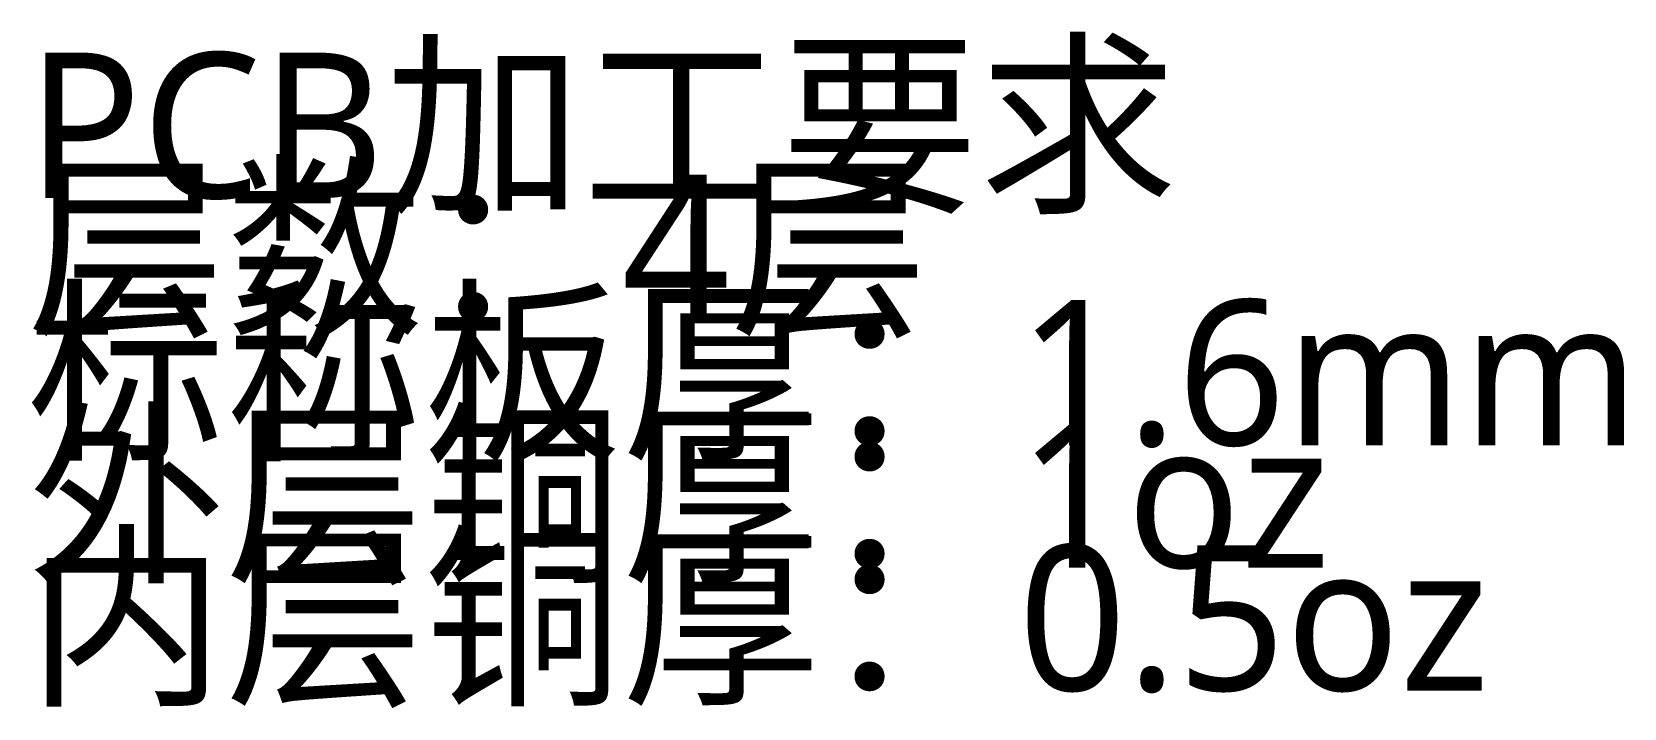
# Model space of a CAD drawing. Header units: inches. Extents: x -3 to 117, y 0 to 53.
# Drawn here: x 88.78 to 116.61, y 36.4 to 48.22 of the extents above; entities that cross this region are included whole.
import ezdxf

# ---------------------------------------------------------------- set-up
doc = ezdxf.new("R2010")
doc.units = ezdxf.units.IN
doc.layers.add('FAB_NOTES', color=56, linetype='Continuous')
doc.styles.add('微软雅黑', font='', dxfattribs={"height": 0.2})
doc.styles.get('微软雅黑').set_extended_font_data('微软雅黑')

msp = doc.modelspace()

# ---------------------------------------------------------------- texts
at = {"layer": 'FAB_NOTES', "style": '微软雅黑'}
for s, p in [('PCB加工要求', (88.697, 45.32)), ('层数：4层', (88.697, 43.173)), ('标称板厚：1.6mm', (88.697, 40.999)), ('外层铜厚：1oz', (88.697, 38.856)), ('内层铜厚：0.5oz', (88.697, 36.711))]:
    msp.add_text(s, height=2.54, dxfattribs=at).set_placement(p)

doc.saveas('drawing.dxf')
